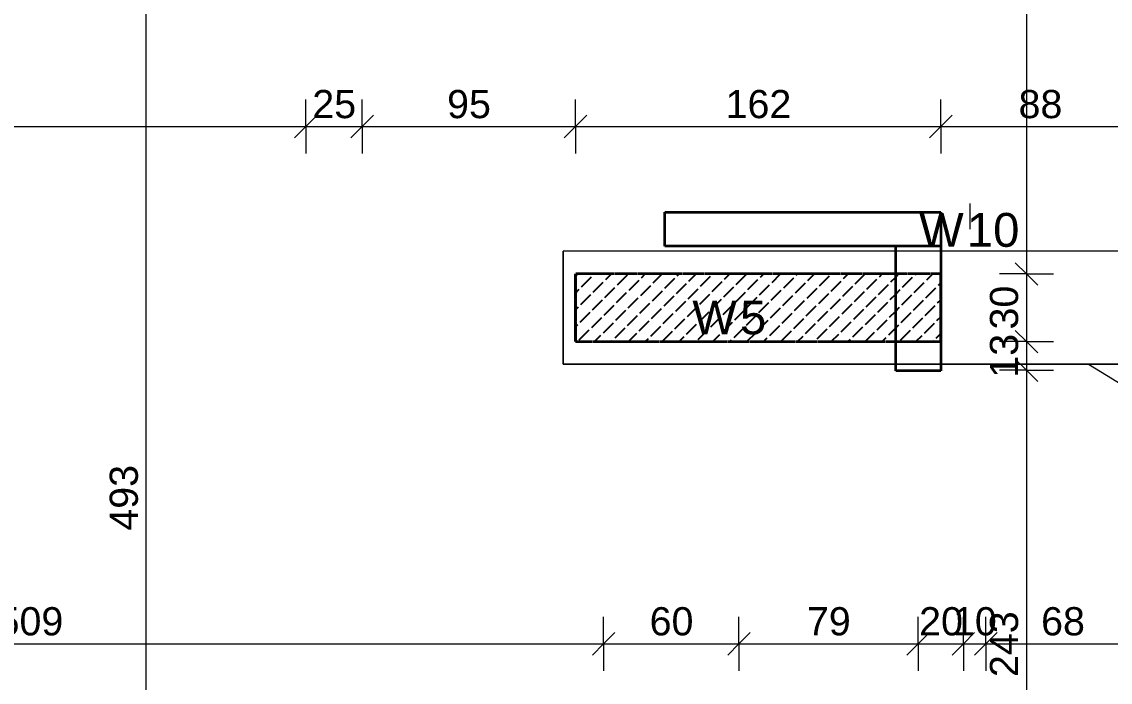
# Model space of a CAD drawing. Header units: centimetres. Extents: x 43 to 2252, y 95 to 1890.
# Drawn here: x 566.4 to 1049, y 484.7 to 777.4 of the extents above; entities that cross this region are included whole.
import ezdxf

# ---------------------------------------------------------------- set-up
doc = ezdxf.new("R2010")
doc.units = ezdxf.units.CM
doc.linetypes.add('Beton Ole', pattern=[0.3, 0.15, -0.15])
for name, color, linetype, lineweight in [('Dimensions', 130, 'Continuous', 9), ('Dimensions-50', 130, 'Continuous', 9), ('IfcBuildingElementProxy', 7, 'Continuous', 18), ('IfcWall', 7, 'Continuous', 25), ('Structural Framing Tags', 130, 'Continuous', 9), ('Wall Tags', 130, 'Continuous', 9)]:
    doc.layers.add(name, color=color, linetype=linetype, lineweight=lineweight)
doc.styles.add('Arial', font='arial.ttf', dxfattribs={"height": 12.5})
doc.styles.add('Arial_1', font='arial.ttf', dxfattribs={"height": 15})
doc.dimstyles.new('Deng_-_2mm_Arial_2', dxfattribs={"dimscale": 30.48, "dimtxt": 12.753242, "dimasz": 0.328084, "dimexe": 0.393701, "dimexo": 0.0625, "dimgap": 0, "dimtad": 1, "dimdec": 0, "dimzin": 0, "dimdsep": 46, "dimtxsty": 'Arial', "dimblk1": 'OBLIQUE', "dimblk2": 'OBLIQUE', "dimsah": 1, "dimcen": 0.09, "dimazin": 0, "dimtfac": 1, "dimtdec": 4, "dimtix": 1, "dimtmove": 0, "dimatfit": 3, "dimfxl": 0.393701, "dimfxlon": 1, "dimtvp": 1, "dimtolj": 1, "dimtzin": 0, "dimarcsym": 2})
pattern_1 = [(45, (-73.237, -6758.822), (0.3422397, 7.8404), [6.271, -1.524])]

# ---------------------------------------------------------------- blocks, each defined once
blk = doc.blocks.new('DIMBLOCK119-K-31')
at = {"layer": 'Dimensions-50', "transparency": 16777216}
for p, q in [((361.37, 730.97), (361.37, 742.97)), ((692.33, 730.97), (692.33, 742.97)), ((361.37, 730.97), (366.37, 735.97)), ((692.33, 730.97), (697.33, 735.97)), ((361.37, 730.97), (356.37, 725.97)), ((361.37, 730.97), (692.33, 730.97)), ((361.37, 730.97), (361.37, 718.97)), ((692.33, 730.97), (687.33, 725.97)), ((692.33, 730.97), (692.33, 718.97))]:
    blk.add_line(p, q, dxfattribs=at)
at = {"layer": 'Dimensions-50', "color": 0, "transparency": 16777216, "insert": (512.43, 747.2), "char_height": 12.5, "width": 34.6103, "attachment_point": 1, "line_spacing_factor": 0.941778, "style": 'Arial'}
blk.add_mtext('331', dxfattribs=at)
blk = doc.blocks.new('_Oblique')
at = {"color": 0, "linetype": 'ByBlock', "lineweight": -2}
blk.add_line((-0.5, -0.5), (0.5, 0.5), dxfattribs=at)
blk = doc.blocks.new('DIMBLOCK120-K-31')
at = {"layer": 'Dimensions-50', "transparency": 16777216}
for p, q in [((692.33, 730.97), (692.33, 742.97)), ((717.33, 730.97), (717.33, 742.97)), ((692.33, 730.97), (697.33, 735.97)), ((717.33, 730.97), (722.33, 735.97)), ((692.33, 730.97), (687.33, 725.97)), ((692.33, 730.97), (717.33, 730.97)), ((692.33, 730.97), (692.33, 718.97)), ((717.33, 730.97), (712.33, 725.97)), ((717.33, 730.97), (717.33, 718.97))]:
    blk.add_line(p, q, dxfattribs=at)
at = {"layer": 'Dimensions-50', "color": 0, "transparency": 16777216, "insert": (695.22, 747.2), "char_height": 12.5, "width": 23.0736, "attachment_point": 1, "line_spacing_factor": 0.941778, "style": 'Arial'}
blk.add_mtext('25', dxfattribs=at)
blk = doc.blocks.new('DIMBLOCK121-K-31')
at = {"layer": 'Dimensions-50', "transparency": 16777216}
for p, q in [((717.33, 730.97), (717.33, 742.97)), ((811.87, 730.97), (811.87, 742.97)), ((717.33, 730.97), (722.33, 735.97)), ((811.87, 730.97), (816.87, 735.97)), ((717.33, 730.97), (712.33, 725.97)), ((717.33, 730.97), (811.87, 730.97)), ((717.33, 730.97), (717.33, 718.97)), ((811.87, 730.97), (806.87, 725.97)), ((811.87, 730.97), (811.87, 718.97))]:
    blk.add_line(p, q, dxfattribs=at)
at = {"layer": 'Dimensions-50', "color": 0, "transparency": 16777216, "insert": (754.98, 747.2), "char_height": 12.5, "width": 23.0736, "attachment_point": 1, "line_spacing_factor": 0.941778, "style": 'Arial'}
blk.add_mtext('95', dxfattribs=at)
blk = doc.blocks.new('DIMBLOCK122-K-31')
at = {"layer": 'Dimensions-50', "transparency": 16777216}
for p, q in [((811.87, 730.97), (811.87, 742.97)), ((973.87, 730.97), (973.87, 742.97)), ((811.87, 730.97), (816.87, 735.97)), ((973.87, 730.97), (978.87, 735.97)), ((811.87, 730.97), (806.87, 725.97)), ((811.87, 730.97), (973.87, 730.97)), ((811.87, 730.97), (811.87, 718.97)), ((973.87, 730.97), (968.87, 725.97)), ((973.87, 730.97), (973.87, 718.97))]:
    blk.add_line(p, q, dxfattribs=at)
at = {"layer": 'Dimensions-50', "color": 0, "transparency": 16777216, "insert": (878.45, 747.2), "char_height": 12.5, "width": 34.6103, "attachment_point": 1, "line_spacing_factor": 0.941778, "style": 'Arial'}
blk.add_mtext('162', dxfattribs=at)
blk = doc.blocks.new('DIMBLOCK123-K-31')
at = {"layer": 'Dimensions-50', "transparency": 16777216}
for p, q in [((973.87, 730.97), (973.87, 742.97)), ((1062.02, 730.97), (1062.02, 742.97)), ((973.87, 730.97), (978.87, 735.97)), ((1062.02, 730.97), (1067.02, 735.97)), ((973.87, 730.97), (968.87, 725.97)), ((973.87, 730.97), (1062.02, 730.97)), ((973.87, 730.97), (973.87, 718.97)), ((1062.02, 730.97), (1057.02, 725.97)), ((1062.02, 730.97), (1062.02, 718.97))]:
    blk.add_line(p, q, dxfattribs=at)
at = {"layer": 'Dimensions-50', "color": 0, "transparency": 16777216, "insert": (1008.33, 747.2), "char_height": 12.5, "width": 23.0736, "attachment_point": 1, "line_spacing_factor": 0.941778, "style": 'Arial'}
blk.add_mtext('88', dxfattribs=at)
blk = doc.blocks.new('DIMBLOCK138-K-31')
at = {"layer": 'Dimensions-50', "transparency": 16777216}
for p, q in [((315.85, 501.77), (315.85, 513.77)), ((824.39, 501.77), (824.39, 513.77)), ((315.85, 501.77), (320.85, 506.77)), ((824.39, 501.77), (829.39, 506.77)), ((315.85, 501.77), (310.85, 496.77)), ((315.85, 501.77), (824.39, 501.77)), ((315.85, 501.77), (315.85, 489.77)), ((824.39, 501.77), (819.39, 496.77)), ((824.39, 501.77), (824.39, 489.77))]:
    blk.add_line(p, q, dxfattribs=at)
at = {"layer": 'Dimensions-50', "color": 0, "transparency": 16777216, "insert": (555.7, 517.99), "char_height": 12.5, "width": 34.6103, "attachment_point": 1, "line_spacing_factor": 0.941778, "style": 'Arial'}
blk.add_mtext('509', dxfattribs=at)
blk = doc.blocks.new('DIMBLOCK139-K-31')
at = {"layer": 'Dimensions-50', "transparency": 16777216}
for p, q in [((824.39, 501.77), (824.39, 513.77)), ((884.39, 501.77), (884.39, 513.77)), ((824.39, 501.77), (829.39, 506.77)), ((884.39, 501.77), (889.39, 506.77)), ((824.39, 501.77), (819.39, 496.77)), ((824.39, 501.77), (884.39, 501.77)), ((824.39, 501.77), (824.39, 489.77)), ((884.39, 501.77), (879.39, 496.77)), ((884.39, 501.77), (884.39, 489.77))]:
    blk.add_line(p, q, dxfattribs=at)
at = {"layer": 'Dimensions-50', "color": 0, "transparency": 16777216, "insert": (844.78, 517.99), "char_height": 12.5, "width": 23.0736, "attachment_point": 1, "line_spacing_factor": 0.941778, "style": 'Arial'}
blk.add_mtext('60', dxfattribs=at)
blk = doc.blocks.new('DIMBLOCK140-K-31')
at = {"layer": 'Dimensions-50', "transparency": 16777216}
for p, q in [((884.39, 501.77), (884.39, 513.77)), ((963.87, 501.77), (963.87, 513.77)), ((884.39, 501.77), (889.39, 506.77)), ((963.87, 501.77), (968.87, 506.77)), ((884.39, 501.77), (879.39, 496.77)), ((884.39, 501.77), (963.87, 501.77)), ((884.39, 501.77), (884.39, 489.77)), ((963.87, 501.77), (958.87, 496.77)), ((963.87, 501.77), (963.87, 489.77))]:
    blk.add_line(p, q, dxfattribs=at)
at = {"layer": 'Dimensions-50', "color": 0, "transparency": 16777216, "insert": (914.52, 517.99), "char_height": 12.5, "width": 23.0736, "attachment_point": 1, "line_spacing_factor": 0.941778, "style": 'Arial'}
blk.add_mtext('79', dxfattribs=at)
blk = doc.blocks.new('DIMBLOCK141-K-31')
at = {"layer": 'Dimensions-50', "transparency": 16777216}
for p, q in [((963.87, 501.77), (963.87, 513.77)), ((983.87, 501.77), (983.87, 513.77)), ((963.87, 501.77), (968.87, 506.77)), ((983.87, 501.77), (988.87, 506.77)), ((963.87, 501.77), (958.87, 496.77)), ((963.87, 501.77), (983.87, 501.77)), ((963.87, 501.77), (963.87, 489.77)), ((983.87, 501.77), (978.87, 496.77)), ((983.87, 501.77), (983.87, 489.77))]:
    blk.add_line(p, q, dxfattribs=at)
at = {"layer": 'Dimensions-50', "color": 0, "transparency": 16777216, "insert": (964.25, 517.99), "char_height": 12.5, "width": 23.0736, "attachment_point": 1, "line_spacing_factor": 0.941778, "style": 'Arial'}
blk.add_mtext('20', dxfattribs=at)
blk = doc.blocks.new('DIMBLOCK142-K-31')
at = {"layer": 'Dimensions-50', "transparency": 16777216}
for p, q in [((983.87, 501.77), (983.87, 513.77)), ((993.87, 501.77), (993.87, 513.77)), ((983.87, 501.77), (988.87, 506.77)), ((993.87, 501.77), (998.87, 506.77)), ((983.87, 501.77), (978.87, 496.77)), ((983.87, 501.77), (993.87, 501.77)), ((983.87, 501.77), (983.87, 489.77)), ((993.87, 501.77), (988.87, 496.77)), ((993.87, 501.77), (993.87, 489.77))]:
    blk.add_line(p, q, dxfattribs=at)
at = {"layer": 'Dimensions-50', "color": 0, "transparency": 16777216, "insert": (979.25, 517.99), "char_height": 12.5, "width": 23.0736, "attachment_point": 1, "line_spacing_factor": 0.941778, "style": 'Arial'}
blk.add_mtext('10', dxfattribs=at)
blk = doc.blocks.new('DIMBLOCK143-K-31')
at = {"layer": 'Dimensions-50', "transparency": 16777216}
for p, q in [((993.87, 501.77), (993.87, 513.77)), ((1062.02, 501.77), (1062.02, 513.77)), ((993.87, 501.77), (998.87, 506.77)), ((1062.02, 501.77), (1067.02, 506.77)), ((993.87, 501.77), (988.87, 496.77)), ((993.87, 501.77), (1062.02, 501.77)), ((993.87, 501.77), (993.87, 489.77)), ((1062.02, 501.77), (1057.02, 496.77)), ((1062.02, 501.77), (1062.02, 489.77))]:
    blk.add_line(p, q, dxfattribs=at)
at = {"layer": 'Dimensions-50', "color": 0, "transparency": 16777216, "insert": (1018.33, 517.99), "char_height": 12.5, "width": 23.0736, "attachment_point": 1, "line_spacing_factor": 0.941778, "style": 'Arial'}
blk.add_mtext('68', dxfattribs=at)
blk = doc.blocks.new('DIMBLOCK169-K-31')
at = {"layer": 'Dimensions-50', "transparency": 16777216}
for p, q in [((1011.85, 1754.69), (1006.85, 1759.69)), ((1011.85, 1754.69), (999.85, 1754.69)), ((1011.85, 1754.69), (1011.85, 665.66)), ((1011.85, 1754.69), (1016.85, 1749.69)), ((1011.85, 1754.69), (1023.85, 1754.69)), ((1011.85, 665.66), (1006.85, 670.66)), ((1011.85, 665.66), (999.85, 665.66)), ((1011.85, 665.66), (1016.85, 660.66)), ((1011.85, 665.66), (1023.85, 665.66))]:
    blk.add_line(p, q, dxfattribs=at)
at = {"layer": 'Dimensions-50', "color": 0, "transparency": 16777216, "insert": (995.63, 1190.95), "char_height": 12.5, "width": 46.1471, "attachment_point": 1, "rotation": 90, "line_spacing_factor": 0.941778, "style": 'Arial'}
blk.add_mtext('1089', dxfattribs=at)
blk = doc.blocks.new('DIMBLOCK170-K-31')
at = {"layer": 'Dimensions-50', "transparency": 16777216}
for p, q in [((1011.85, 665.66), (1006.85, 670.66)), ((1011.85, 665.66), (999.85, 665.66)), ((1011.85, 665.66), (1011.85, 635.66)), ((1011.85, 665.66), (1016.85, 660.66)), ((1011.85, 665.66), (1023.85, 665.66)), ((1011.85, 635.66), (1006.85, 640.66)), ((1011.85, 635.66), (999.85, 635.66)), ((1011.85, 635.66), (1016.85, 630.66)), ((1011.85, 635.66), (1023.85, 635.66))]:
    blk.add_line(p, q, dxfattribs=at)
at = {"layer": 'Dimensions-50', "color": 0, "transparency": 16777216, "insert": (995.63, 641.05), "char_height": 12.5, "width": 23.0736, "attachment_point": 1, "rotation": 90, "line_spacing_factor": 0.941778, "style": 'Arial'}
blk.add_mtext('30', dxfattribs=at)
blk = doc.blocks.new('DIMBLOCK171-K-31')
at = {"layer": 'Dimensions-50', "transparency": 16777216}
for p, q in [((1011.85, 635.66), (1006.85, 640.66)), ((1011.85, 635.66), (999.85, 635.66)), ((1011.85, 635.66), (1011.85, 622.95)), ((1011.85, 635.66), (1016.85, 630.66)), ((1011.85, 635.66), (1023.85, 635.66)), ((1011.85, 622.95), (1006.85, 627.95)), ((1011.85, 622.95), (999.85, 622.95)), ((1011.85, 622.95), (1016.85, 617.95)), ((1011.85, 622.95), (1023.85, 622.95))]:
    blk.add_line(p, q, dxfattribs=at)
at = {"layer": 'Dimensions-50', "color": 0, "transparency": 16777216, "insert": (995.63, 619.69), "char_height": 12.5, "width": 23.0736, "attachment_point": 1, "rotation": 90, "line_spacing_factor": 0.941778, "style": 'Arial'}
blk.add_mtext('13', dxfattribs=at)
blk = doc.blocks.new('DIMBLOCK172-K-31')
at = {"layer": 'Dimensions-50', "transparency": 16777216}
for p, q in [((1011.85, 622.95), (1006.85, 627.95)), ((1011.85, 622.95), (999.85, 622.95)), ((1011.85, 622.95), (1011.85, 379.92)), ((1011.85, 622.95), (1016.85, 617.95)), ((1011.85, 622.95), (1023.85, 622.95)), ((1011.85, 379.92), (1006.85, 384.92)), ((1011.85, 379.92), (999.85, 379.92)), ((1011.85, 379.92), (1016.85, 374.92)), ((1011.85, 379.92), (1023.85, 379.92))]:
    blk.add_line(p, q, dxfattribs=at)
at = {"layer": 'Dimensions-50', "color": 0, "transparency": 16777216, "insert": (995.63, 487.01), "char_height": 12.5, "width": 34.6103, "attachment_point": 1, "rotation": 90, "line_spacing_factor": 0.941778, "style": 'Arial'}
blk.add_mtext('243', dxfattribs=at)
blk = doc.blocks.new('DIMBLOCK183-K-31')
at = {"layer": 'Dimensions-50', "transparency": 16777216}
for p, q in [((621.61, 812.76), (616.61, 817.76)), ((621.61, 812.76), (609.61, 812.76)), ((621.61, 319.85), (621.61, 812.76)), ((621.61, 812.76), (626.61, 807.76)), ((621.61, 812.76), (633.61, 812.76)), ((621.61, 319.85), (616.61, 324.85)), ((621.61, 319.85), (609.61, 319.85)), ((621.61, 319.85), (626.61, 314.85)), ((621.61, 319.85), (633.61, 319.85))]:
    blk.add_line(p, q, dxfattribs=at)
at = {"layer": 'Dimensions-50', "color": 0, "transparency": 16777216, "insert": (605.39, 551.88), "char_height": 12.5, "width": 34.6103, "attachment_point": 1, "rotation": 90, "line_spacing_factor": 0.941778, "style": 'Arial'}
blk.add_mtext('493', dxfattribs=at)

msp = doc.modelspace()

# ---------------------------------------------------------------- hatches: boundary and pattern name
at = {"layer": 'IfcWall', "linetype": 'Beton Ole'}
h = msp.add_hatch(dxfattribs=at)
h.set_pattern_fill('FP_1', color=50, style=0, pattern_type=2)
h.set_pattern_definition(pattern_1)
h.paths.add_polyline_path([(811.87, 635.66), (953.87, 635.66), (953.87, 665.66), (811.87, 665.66)])
h = msp.add_hatch(dxfattribs=at)
h.set_pattern_fill('FP_1', color=50, style=0, pattern_type=2)
h.set_pattern_definition(pattern_1)
h.paths.add_polyline_path([(953.87, 635.66), (973.87, 635.66), (973.87, 665.66), (953.87, 665.66), (953.87, 662.74)])

# ---------------------------------------------------------------- linework, layer by layer
at = {"layer": 'IfcBuildingElementProxy'}
for p, q in [((806.39, 625.69), (806.39, 675.69)), ((806.39, 675.69), (806.39, 625.69)), ((953.87, 675.69), (806.39, 675.69)), ((953.87, 675.69), (806.39, 675.69)), ((1124.35, 675.69), (973.87, 675.69)), ((1124.35, 675.69), (973.87, 675.69)), ((806.39, 625.69), (953.87, 625.69)), ((953.87, 625.69), (806.39, 625.69)), ((973.87, 625.69), (1062.02, 625.69)), ((1124.35, 625.69), (973.87, 625.69))]:
    msp.add_line(p, q, dxfattribs=at)
at = {"layer": 'IfcBuildingElementProxy', "color": 43}
for p, q in [((973.87, 675.69), (953.87, 675.69)), ((973.87, 675.69), (953.87, 675.69)), ((953.87, 625.69), (973.87, 625.69)), ((973.87, 625.69), (953.87, 625.69))]:
    msp.add_line(p, q, dxfattribs=at)
at = {"layer": 'IfcWall', "color": 10, "lineweight": 35}
for p, q in [((851.55, 692.97), (973.87, 692.97)), ((851.55, 677.97), (851.55, 692.97)), ((973.87, 692.97), (973.87, 622.76)), ((973.87, 677.97), (851.55, 677.97)), ((953.87, 622.76), (953.87, 677.97)), ((973.87, 622.76), (953.87, 622.76))]:
    msp.add_line(p, q, dxfattribs=at)
at = {"layer": 'IfcWall', "color": 253, "linetype": 'Beton Ole', "lineweight": 35}
for p, q in [((851.55, 692.97), (973.87, 692.97)), ((851.55, 677.97), (851.55, 692.97)), ((973.87, 692.97), (973.87, 622.76)), ((973.87, 677.97), (851.55, 677.97)), ((953.87, 622.76), (953.87, 677.97)), ((973.87, 665.66), (973.87, 635.66)), ((973.87, 622.76), (953.87, 622.76))]:
    msp.add_line(p, q, dxfattribs=at)
at = {"layer": 'IfcWall', "color": 10, "linetype": 'Beton Ole', "lineweight": 35}
for p, q in [((973.87, 665.66), (811.87, 665.66)), ((811.87, 665.66), (811.87, 635.66)), ((973.87, 665.66), (811.87, 665.66)), ((811.87, 635.66), (811.87, 665.66)), ((973.87, 635.66), (973.87, 665.66)), ((811.87, 635.66), (973.87, 635.66)), ((811.87, 635.66), (973.87, 635.66))]:
    msp.add_line(p, q, dxfattribs=at)
at = {"layer": 'Structural Framing Tags'}
msp.add_line((1039.27, 625.69), (1084.29, 598.3), dxfattribs=at)
at = {"layer": 'Wall Tags'}
msp.add_line((986.89, 685.47), (986.89, 696.86), dxfattribs=at)

# ---------------------------------------------------------------- texts
at = {"layer": 'Wall Tags', "color": 7, "char_height": 15, "attachment_point": 1, "style": 'Arial_1'}
for s, insert, width in [('\\fArial|b0|i0|c177|p34|;W', (964.24, 692.68), 25.654), ('10', (985.41, 692.68), 28.8607), ('\\fArial|b0|i0|c177|p34|;W', (863.69, 653.89), 25.654), ('\\fArial|b0|i0|c177|p34|;5', (884.85, 653.89), 14.4304)]:
    msp.add_mtext(s, dxfattribs=dict(at, insert=insert, width=width))

# ---------------------------------------------------------------- dimensions: what is measured, and where the dimension line sits
at = {"layer": 'Dimensions'}
for base, p1, p2, override, picture, middle in [((1011.85, 665.66), (1023.85, 1754.69), (999.85, 665.66), {"dimpost": '<>', "dimfxl": 1089.290697}, 'DIMBLOCK169-K-31', (1005.47, 1210.18)), ((621.61, 812.76), (609.61, 319.85), (609.61, 812.76), {"dimpost": '<>', "dimfxl": 492.917294}, 'DIMBLOCK183-K-31', (615.23, 566.3)), ((1011.85, 635.66), (999.85, 665.66), (999.85, 635.66), {"dimpost": '<>', "dimfxl": 30}, 'DIMBLOCK170-K-31', (1005.47, 650.66)), ((1011.85, 622.95), (999.85, 635.66), (1023.85, 622.95), {"dimpost": '<>', "dimfxl": 27.158217}, 'DIMBLOCK171-K-31', (1005.47, 629.31)), ((1011.85, 379.92), (1023.85, 622.95), (1023.85, 379.92), {"dimpost": '<>', "dimfxl": 243.034756}, 'DIMBLOCK172-K-31', (1005.47, 501.43))]:
    dim = msp.add_linear_dim(base=base, p1=p1, p2=p2, angle=90, dimstyle='Deng_-_2mm_Arial_2', override=override, dxfattribs=at)
    dim.commit()
    dim.dimension.update_dxf_attribs({"geometry": picture, "text_midpoint": middle})
for base, p1, p2, override, picture, middle in [((692.33, 730.97), (361.37, 742.97), (692.33, 742.97), {"dimpost": '<>', "dimfxl": 330.957298}, 'DIMBLOCK119-K-31', (526.85, 737.36)), ((717.33, 730.97), (692.33, 742.97), (717.33, 742.97), {"dimpost": '<>', "dimfxl": 25}, 'DIMBLOCK120-K-31', (704.83, 737.35)), ((811.87, 730.97), (717.33, 742.97), (811.87, 718.97), {"dimpost": '<>', "dimfxl": 97.53686}, 'DIMBLOCK121-K-31', (764.6, 737.35)), ((973.87, 730.97), (811.87, 718.97), (973.87, 718.97), {"dimpost": '<>', "dimfxl": 162}, 'DIMBLOCK122-K-31', (892.87, 737.35)), ((1062.02, 730.97), (973.87, 718.97), (1062.02, 718.97), {"dimpost": '<>', "dimfxl": 88.15}, 'DIMBLOCK123-K-31', (1017.94, 737.35)), ((824.39, 501.77), (315.85, 489.77), (824.39, 489.77), {"dimpost": '<>', "dimfxl": 508.542674}, 'DIMBLOCK138-K-31', (570.12, 508.15)), ((884.39, 501.77), (824.39, 489.77), (884.39, 489.77), {"dimpost": '<>', "dimfxl": 60}, 'DIMBLOCK139-K-31', (854.39, 508.15)), ((963.87, 501.77), (884.39, 489.77), (963.87, 489.77), {"dimpost": '<>', "dimfxl": 79.475439}, 'DIMBLOCK140-K-31', (924.13, 508.15)), ((983.87, 501.77), (963.87, 489.77), (983.87, 489.77), {"dimpost": '<>', "dimfxl": 20}, 'DIMBLOCK141-K-31', (973.87, 508.15)), ((993.87, 501.77), (983.87, 489.77), (993.87, 489.77), {"dimpost": '<>', "dimfxl": 10}, 'DIMBLOCK142-K-31', (988.87, 508.15)), ((1062.02, 501.77), (993.87, 489.77), (1062.02, 513.77), {"dimpost": '<>', "dimfxl": 72.252491}, 'DIMBLOCK143-K-31', (1027.94, 508.15))]:
    dim = msp.add_linear_dim(base=base, p1=p1, p2=p2, dimstyle='Deng_-_2mm_Arial_2', override=override, dxfattribs=at)
    dim.commit()
    dim.dimension.update_dxf_attribs({"geometry": picture, "text_midpoint": middle})

doc.saveas('drawing.dxf')
